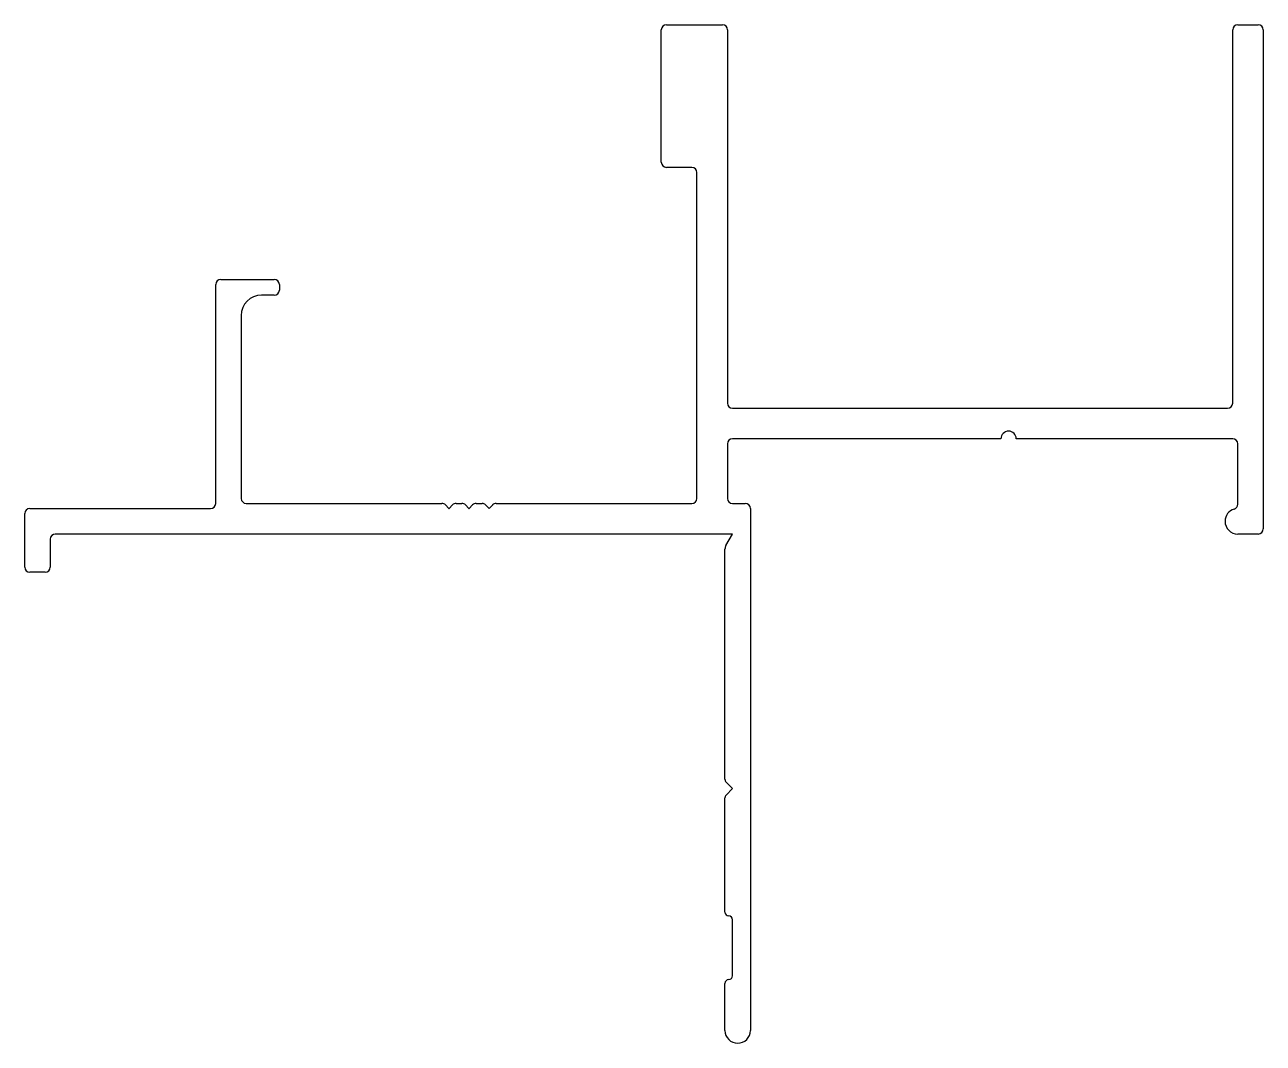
# Model space of a CAD drawing. Extents: x -39.1 to 22.7, y -25.5 to 25.3.
import ezdxf

# ---------------------------------------------------------------- set-up
doc = ezdxf.new("R2010")
doc.units = 0
doc.header["$MEASUREMENT"] = 0
doc.layers.get('0').update_dxf_attribs({"linetype": 'CONTINUOUS'})

msp = doc.modelspace()

# ---------------------------------------------------------------- linework, layer by layer
for p, q in [((-7.076, 25.332), (-4.282, 25.332)), ((21.423, 25.332), (22.439, 25.332)), ((-7.33, 18.474), (-7.33, 25.078)), ((-4.028, 25.078), (-4.028, 6.46)), ((21.169, 6.46), (21.169, 25.078)), ((22.693, 25.078), (22.693, 0.186)), ((-5.806, 18.22), (-7.076, 18.22)), ((-5.552, 1.71), (-5.552, 17.966)), ((-29.555, 1.456), (-29.555, 12.378)), ((-29.301, 12.632), (-26.634, 12.632)), ((-26.38, 12.378), (-26.38, 12.099)), ((-26.634, 11.845), (-27.269, 11.845)), ((-28.285, 10.829), (-28.285, 1.71)), ((-3.774, 6.206), (20.915, 6.206)), ((-4.028, 4.428), (-4.028, 1.71)), ((9.612, 4.682), (-3.774, 4.682)), ((21.169, 4.682), (10.374, 4.682)), ((21.423, 1.419), (21.423, 4.428)), ((-28.031, 1.456), (-18.272, 1.456)), ((-18.272, 1.456), (-18.272, 1.456)), ((-18.272, 1.456), (-18.272, 1.456)), ((-18.095, 1.383), (-17.924, 1.212)), ((-17.912, 1.212), (-17.741, 1.383)), ((-17.565, 1.456), (-17.272, 1.456)), ((-17.095, 1.383), (-16.924, 1.212)), ((-16.912, 1.212), (-16.741, 1.383)), ((-16.565, 1.456), (-16.272, 1.456)), ((-16.095, 1.383), (-15.924, 1.212)), ((-15.913, 1.212), (-15.741, 1.383)), ((-15.565, 1.456), (-5.806, 1.456)), ((-3.774, 1.456), (-3.139, 1.456)), ((-39.08, -1.719), (-39.08, 0.948)), ((-38.826, 1.202), (-29.809, 1.202)), ((-2.885, 1.202), (-2.885, -0.068)), ((-37.81, -0.322), (-37.81, -1.719)), ((-3.774, -0.068), (-37.556, -0.068)), ((-4.104, -0.639), (-3.774, -0.068)), ((-2.885, -0.068), (-2.885, -24.833)), ((22.439, -0.068), (21.423, -0.068)), ((-4.155, -12.303), (-4.155, -0.83)), ((-38.064, -1.973), (-38.826, -1.973)), ((-3.774, -12.768), (-4.095, -12.446)), ((-4.095, -13.089), (-3.774, -12.768)), ((-4.155, -18.927), (-4.155, -13.233)), ((-3.774, -22.102), (-3.774, -19.308)), ((-4.155, -24.833), (-4.155, -22.483))]:
    msp.add_line(p, q)
for centre, radius, start, end in [((-7.076, 25.078), 0.254, 90, 180), ((-4.282, 25.078), 0.254, 0, 90), ((21.423, 25.078), 0.254, 90, 180), ((22.439, 25.078), 0.254, 0, 90), ((-7.076, 18.474), 0.254, 180, 270), ((-5.806, 17.966), 0.254, 0, 90), ((-29.301, 12.378), 0.254, 90, 180), ((-26.634, 12.378), 0.254, 0, 90), ((-27.269, 10.829), 1.016, 90, 180), ((-26.634, 12.099), 0.254, 270, 0), ((-3.774, 6.46), 0.254, 180, 270), ((20.915, 6.46), 0.254, 270, 360), ((9.993, 4.682), 0.381, 0, 180), ((-3.774, 4.428), 0.254, 90, 180), ((21.169, 4.428), 0.254, 0, 90), ((-29.809, 1.456), 0.254, 270, 360), ((-28.031, 1.71), 0.254, 180, 270), ((-18.272, 1.206), 0.25, 45, 90), ((-17.565, 1.206), 0.25, 90, 135), ((-17.272, 1.206), 0.25, 45, 90), ((-16.565, 1.206), 0.25, 90, 135), ((-16.272, 1.206), 0.25, 45, 90), ((-15.565, 1.206), 0.25, 90, 135), ((-5.806, 1.71), 0.254, 270, 360), ((-3.774, 1.71), 0.254, 180, 270), ((-3.139, 1.202), 0.254, 0, 90), ((21.169, 1.419), 0.254, 286.60155, 0), ((-38.826, 0.948), 0.254, 90, 180), ((-17.918, 1.217), 0.008, 225, 315), ((-16.918, 1.217), 0.008, 225, 315), ((-15.918, 1.217), 0.008, 225, 315), ((21.423, 0.567), 0.635, 106.60155, 180), ((21.423, 0.567), 0.635, 180, 270), ((22.439, 0.186), 0.254, 270, 360), ((-37.556, -0.322), 0.254, 90, 180), ((-3.774, -0.83), 0.381, 150, 180), ((-38.826, -1.719), 0.254, 180, 270), ((-38.064, -1.719), 0.254, 270, 0), ((-3.951, -12.303), 0.203, 180, 225), ((-3.951, -13.233), 0.203, 135, 180), ((-3.964, -18.927), 0.191, 180, 270), ((-3.964, -19.308), 0.19, 0, 90), ((-3.964, -22.102), 0.19, 270, 0), ((-3.964, -22.483), 0.191, 90, 180), ((-3.52, -24.833), 0.635, 180, 270), ((-3.52, -24.833), 0.635, 270, 360)]:
    msp.add_arc(centre, radius, start, end)

doc.saveas('drawing.dxf')
